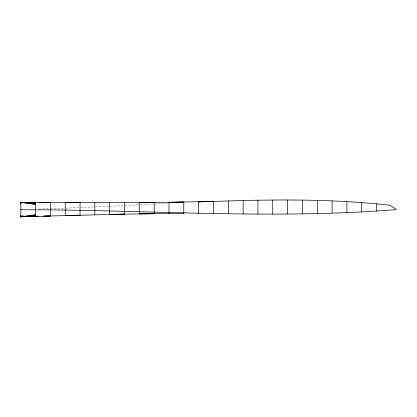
<?xml version="1.0" encoding="UTF-8"?>
<svg xmlns="http://www.w3.org/2000/svg" width="417" height="417" viewBox="0 0 417 417"><rect width="100%" height="100%" fill="white"/><g stroke="black" fill="none" stroke-linecap="round" stroke-linejoin="round"><path stroke-width="0.31" stroke-dasharray="2.08 1.56" d="M125.053 205.498L139.205 204.773M154.837 204.017L168.343 203.35M95.467 206.915L108.973 206.269M140.456 204.716L152.945 204.111M110.26 206.207L123.771 205.56M175.421 203.027L181.207 202.761M80.674 207.557L93.538 207.004M65.876 208.161L79.386 207.609M50.441 208.693L64.593 208.208M38.859 209.026L49.795 208.708M23.425 215.657L22.137 215.584L23.425 215.688"/><path stroke-width="0.63" d="M29.211 216.053L35.643 215.787L20.85 216.866L35.643 214.807L20.85 216.991L20.85 214.963M29.211 203.016L35.643 203.267L20.85 202.287L35.643 204.351L20.85 202.198L20.85 209.767C145.59 209.621 270.508 219.618 395.113 209.699L396.093 209.209L390.39 205.477A7.089 1.835 0 0 0 387.628 204.956C328.064 198.518 268.006 199.435 208.224 201.62M396.02 209.511L396.098 209.464M28.57 202.886L35.643 202.313L50.441 202.573L43.363 202.521M31.145 202.865L35.643 202.579L23.425 202.667M24.066 216.267L25.354 216.215M198.575 201.995L203.079 201.823M31.145 216.209L35.643 216.517L50.441 215.996L43.363 216.115M44.009 216.131L124.412 214.15L124.412 202.725L183.782 202.063L183.782 213.504L139.205 213.796L150.448 213.713M198.575 213.509L198.575 201.719L213.368 201.333L213.368 213.613M65.234 202.573L80.028 202.693L65.234 202.599L65.234 215.605L80.028 215.193L80.028 202.662L39.506 202.453M183.782 202.037L168.989 202.375L213.368 201.39L198.575 201.75M65.234 215.573L80.028 215.224M154.191 202.521L139.205 202.73L154.191 202.511L154.191 213.697L109.619 214.411L124.412 214.176M37.577 216.215L35.643 216.251L38.218 216.215M151.694 213.707L154.191 213.686M124.412 202.725L80.028 202.662M24.066 216.392L35.643 216.366L33.073 216.215M23.425 202.787L25.354 202.865M20.85 202.198L20.85 204.033M20.85 216.991L20.85 209.417M376.494 203.788L376.494 211.023M361.701 202.521L361.701 211.883M346.908 201.646L346.908 212.602M332.109 200.879L332.109 213.139M317.316 200.441L317.316 213.577M302.33 200.092L302.33 213.843M287.537 200.009L287.537 214.036M272.739 200.019L272.739 214.083M257.946 200.217L257.946 214.067M243.153 200.504L243.153 213.947M228.36 200.921L228.36 213.77M168.989 202.276L168.989 213.572M139.205 202.61L139.205 213.916M109.619 202.73L109.619 214.484M94.821 202.714L94.821 214.864M50.441 202.422L50.441 216.042M35.643 202.313L35.643 216.517"/></g></svg>
